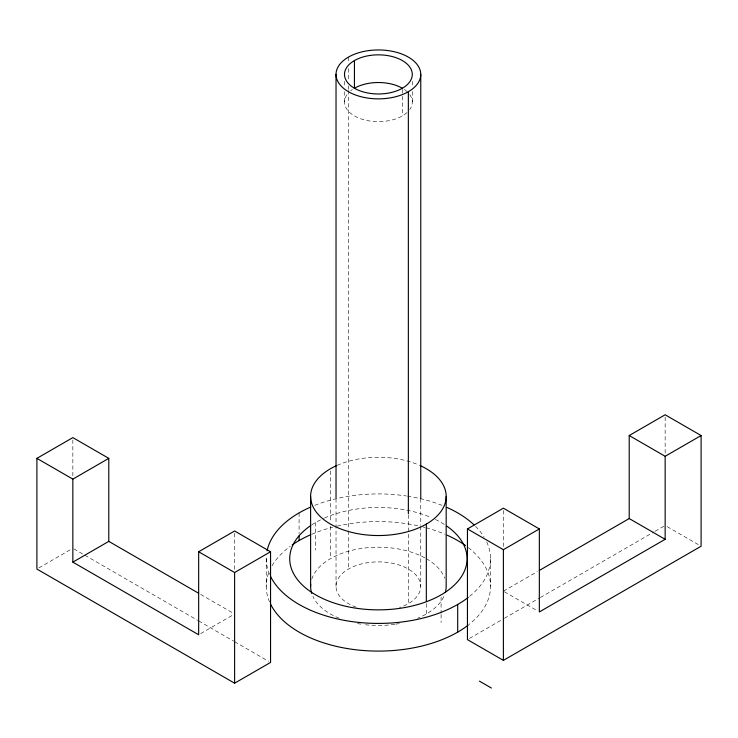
<?xml version="1.0" encoding="UTF-8"?>
<svg xmlns="http://www.w3.org/2000/svg" width="738" height="738" viewBox="0 0 738 738"><rect width="100%" height="100%" fill="white"/><g stroke="black" fill="none" stroke-linecap="round" stroke-linejoin="round"><path stroke-width="0.55" stroke-dasharray="3.69 2.77" d="M38.893 567.9L70.848 549.45M200.662 633.619L233.605 614.588M503.39 591.193L537.338 571.59M469.442 638.471L503.39 618.868M504.395 618.287L539.34 598.112M540.336 597.54L654.172 531.821M655.169 531.24L665.15 525.474M667.152 526.628L699.107 545.078M504.395 591.775L537.338 610.796M200.662 594.413L233.605 613.435M73.846 548.869L83.828 554.635M84.833 555.216L197.664 620.354M198.66 620.935L233.605 641.11M234.61 641.691L268.558 661.285M665.15 417.09L665.15 453.99M503.39 510.484L503.39 547.384M490.539 558.675L490.539 586.341M441.093 597.18L441.093 613.315M441.093 614.468L441.093 622.54M426.324 603.638L426.324 614.016M420.761 498.713L420.761 525.235M420.761 526.388L420.761 586.341M412.284 81.328L412.284 87.093M412.284 91.706L412.284 102.084M408.354 514.856L408.354 603.638M402.358 89.399L402.358 95.165M402.358 96.318L402.358 115.921M348.437 57.121L348.437 62.878M348.437 68.643L348.437 81.328M348.437 85.94L348.437 89.399M348.437 90.553L348.437 529.847M348.437 531L348.437 569.053M344.508 81.328L344.508 87.093M344.508 91.706L344.508 102.084M336.03 498.713L336.03 586.341M330.467 471.047L330.467 521.775M330.467 526.388L330.467 558.675M315.698 522.476L315.698 550.142M299.093 512.892L299.093 533.639M266.252 558.675L266.252 586.341M234.61 533.306L234.61 570.197M72.85 439.913L72.85 476.813M356.159 607.162A42.361 24.455 0 0 1 346.473 570.262A42.361 24.455 0 0 1 411.112 570.806A42.361 24.455 0 0 1 399.581 607.522M337.128 465.364A67.785 39.132 0 0 1 419.654 465.364M409.71 94.593A33.893 19.566 0 0 1 409.71 109.575M406.979 112.591A33.893 19.566 0 0 1 361.445 119.03A33.893 19.566 0 0 1 348.336 93.043M350.633 90.866A33.893 19.566 0 0 1 352.441 89.501M404.35 89.501A33.893 19.566 0 0 1 406.979 91.577M468.261 547.605A112.148 64.75 0 0 1 469.128 624.394M269.582 602.014A112.148 64.75 0 0 1 269.582 570.668M272.054 565.788A112.148 64.75 0 0 1 290.329 546.258M311.667 534.312A112.148 64.75 0 0 1 332.764 527.2M337.118 526.139A112.148 64.75 0 0 1 418.566 525.89M422.939 526.923A112.148 64.75 0 0 1 425.097 527.476M426.167 527.762A112.148 64.75 0 0 1 445.125 534.312M443.87 596.47A67.785 39.132 0 0 1 417.607 618.26M399.323 623.564A67.785 39.132 0 0 1 395.937 624.145M394.876 624.302A67.785 39.132 0 0 1 364.065 624.597M360.854 624.145A67.785 39.132 0 0 1 357.469 623.564M339.185 618.26A67.785 39.132 0 0 1 312.921 596.47M311.75 579.201A67.785 39.132 0 0 1 357.699 549.081A67.785 39.132 0 0 1 425.429 558.168M426.324 558.675A67.785 39.132 0 0 1 444.691 578.195M486.72 541.913A112.148 64.75 0 0 1 469.128 596.719M269.582 574.349A112.148 64.75 0 0 1 266.317 556.424M314.794 505.345A112.148 64.75 0 0 1 406.343 495.964M407.422 496.13A112.148 64.75 0 0 1 441.997 505.345M475.512 526.295A112.148 64.75 0 0 1 484.174 537.172M311.75 524.903A88.671 51.19 0 0 1 323.392 518.519M324.416 518.058A88.671 51.19 0 0 1 431.343 517.606M435.402 519.46A88.671 51.19 0 0 1 445.042 524.903"/><path stroke-width="1.11" d="M108.79 458.363L72.85 479.119L72.85 562.135L198.66 634.772L198.66 551.756L234.61 531L270.551 551.756L270.551 662.438L234.61 683.194L36.9 569.053L36.9 458.363L72.85 437.606L108.79 458.363L108.79 541.378L198.66 593.26M72.85 562.135L108.79 541.378M198.66 551.756L234.61 572.504L270.551 551.756M629.21 435.54L665.15 414.784L701.1 435.54L701.1 546.231L503.39 660.372L467.449 639.625L467.449 528.934L503.39 508.178L539.34 528.934L539.34 611.95L665.15 539.312L665.15 456.296L629.21 435.54L629.21 518.556L539.34 570.446M467.449 528.934L503.39 549.69L539.34 528.934M665.15 456.296L701.1 435.54M629.21 518.556L665.15 539.312M479.432 681.128L491.407 688.047M36.9 458.363L72.85 479.119M503.39 549.69L503.39 660.372M457.689 604.459L457.689 632.125M446.176 496.406L446.176 586.341A67.785 39.132 0 0 1 445.337 592.476M426.324 524.081L426.324 601.332M420.761 74.409A42.361 24.455 0 0 1 357.21 95.589A42.361 24.455 0 0 1 357.21 53.228A42.361 24.455 0 0 1 420.761 74.409L420.761 498.713M408.354 91.706L408.354 513.703M354.434 60.571L354.434 88.246A33.893 19.566 0 0 1 402.358 88.246M336.03 74.409L336.03 497.56M310.615 496.406L310.615 586.341M299.093 535.945L299.093 540.557M234.61 572.504L234.61 683.194M420.66 465.816A67.785 39.132 0 0 1 428.077 523.03A67.785 39.132 0 0 1 328.705 523.03A67.785 39.132 0 0 1 336.131 465.816M468.261 625.077A112.148 64.75 0 0 1 358.078 650.021A112.148 64.75 0 0 1 270.523 604.053M292.183 544.93A112.148 64.75 0 0 1 310.633 534.755M447.173 535.207A112.148 64.75 0 0 1 465.54 545.594M311.75 593.481A67.785 39.132 0 0 1 310.707 584.302M468.261 597.411A112.148 64.75 0 0 1 358.078 622.346A112.148 64.75 0 0 1 270.523 576.378M267.082 550.788A112.148 64.75 0 0 1 310.633 507.08M447.173 507.532A112.148 64.75 0 0 1 474.027 524.856M446.924 526.185A88.671 51.19 0 0 1 438.658 596.221A88.671 51.19 0 0 1 317.072 595.649A88.671 51.19 0 0 1 310.799 525.539M354.434 88.246A33.893 19.566 0 0 0 411.131 79.473A33.893 19.566 0 0 0 369.627 55.507A33.893 19.566 0 0 0 354.434 88.246"/></g></svg>
